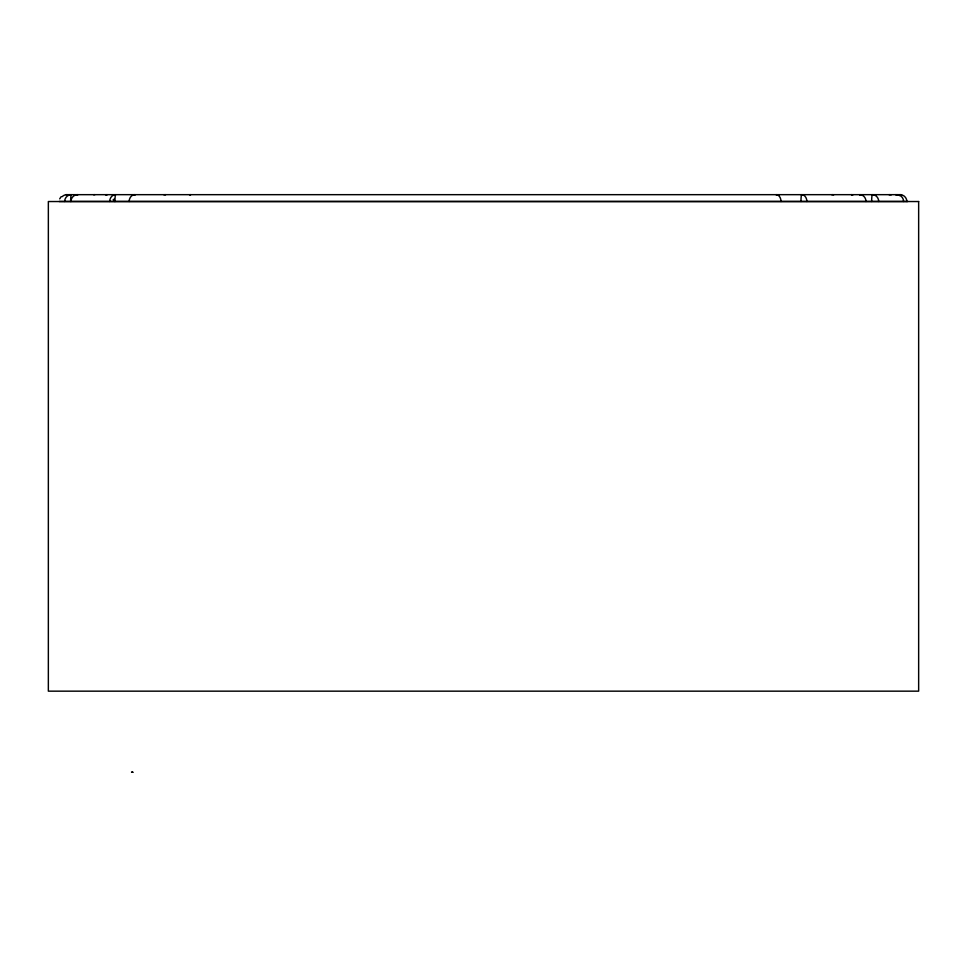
<?xml version="1.0" encoding="UTF-8"?>
<svg xmlns="http://www.w3.org/2000/svg" width="967" height="967" viewBox="0 0 967 967"><rect width="100%" height="100%" fill="white"/><g stroke="black" fill="none" stroke-linecap="round" stroke-linejoin="round"><path stroke-width="1.45" d="M59.688 198.876L61.163 196.664M75.934 195.189L77.565 194.669A6.805 0.713 -90 0 1 77.759 194.911M133.216 195.189L134.848 194.669A6.805 0.713 -90 0 1 135.042 194.911M69.588 195.189L71.377 194.669A6.805 0.713 -90 0 0 70.651 201.474M69.068 195.189L71.377 194.669A6.805 6.709 90 0 0 64.656 201.474M75.281 195.189L77.565 194.669A6.805 6.612 -90 0 0 70.954 201.474M132.564 195.189L134.848 194.669A6.805 5.681 90 0 0 129.167 201.474M132.261 195.189L134.848 194.669M65.961 194.669L901.063 194.669M59.156 201.474L907.868 201.474M860.05 194.911A6.805 0.713 -90 0 0 859.868 194.669L862.455 195.189M778.834 195.189L776.247 194.669A6.805 4.762 -90 0 1 781.01 201.474M899.358 195.189L896.856 194.669A6.805 0.713 -90 0 1 897.05 194.911M865.997 201.474A6.805 6.128 90 0 0 859.868 194.669L862.359 195.189M778.737 195.189L776.247 194.669A6.805 0.713 -90 0 1 776.428 194.911M778.592 195.189L776.247 194.669L778.266 195.189M898.887 195.189L896.856 194.669A6.805 6.733 90 0 1 903.589 201.474M859.868 194.669L861.887 195.189M901.691 195.189L900.059 194.669A6.805 0.713 -90 0 0 899.697 195.588M873.733 195.189L872.379 194.669A6.805 0.713 -90 0 0 871.654 201.474M802.683 195.189L801.691 194.669A6.805 0.713 -90 0 0 800.978 201.474M900.797 195.189L900.059 194.669A6.805 6.781 90 0 1 906.841 201.474M872.947 195.189L872.379 194.669A6.805 6.334 -90 0 1 878.713 201.474M113.175 199.637L114.952 201.474A6.805 0.713 -90 0 1 115.665 194.669A6.805 5.995 90 0 0 109.682 201.474M802.066 195.189L801.691 194.669A6.805 5.186 -90 0 1 806.877 201.474M114.021 199.069L114.952 201.474M896.699 194.754A6.805 6.709 90 0 0 895.647 194.669A6.805 0.713 -90 0 1 895.756 194.754M94.754 194.754A6.805 0.713 -90 0 0 94.645 194.669A6.805 6.334 -90 0 0 93.654 194.754M69.975 194.911A6.805 0.713 -90 0 1 70.156 194.669A6.805 6.733 90 0 0 68.415 194.911M67.146 194.911A6.805 0.713 -90 0 0 66.965 194.669A6.805 6.781 -90 0 0 62.166 196.664M889.265 194.911A6.805 0.713 -90 0 1 889.447 194.669A6.805 6.612 90 0 1 891.163 194.911M852.906 194.911A6.805 5.995 -90 0 0 851.347 194.669A6.805 0.713 -90 0 1 851.54 194.911M165.514 194.911A6.805 0.713 -90 0 0 165.333 194.669A6.805 5.186 90 0 0 163.991 194.911M106.962 194.911A6.805 0.713 -90 0 1 107.156 194.669A6.805 6.128 -90 0 0 105.572 194.911M190.584 194.911A6.805 0.713 90 0 1 190.777 194.669A6.805 4.762 90 0 0 189.544 194.911M831.983 194.911A6.805 0.713 -90 0 1 832.176 194.669A6.805 5.681 -90 0 1 833.639 194.911M132.866 772.222L131.524 772.113L132.83 772.295M918.65 201.535L48.35 201.535L48.35 691.163L918.65 691.163L918.65 201.535"/></g></svg>
